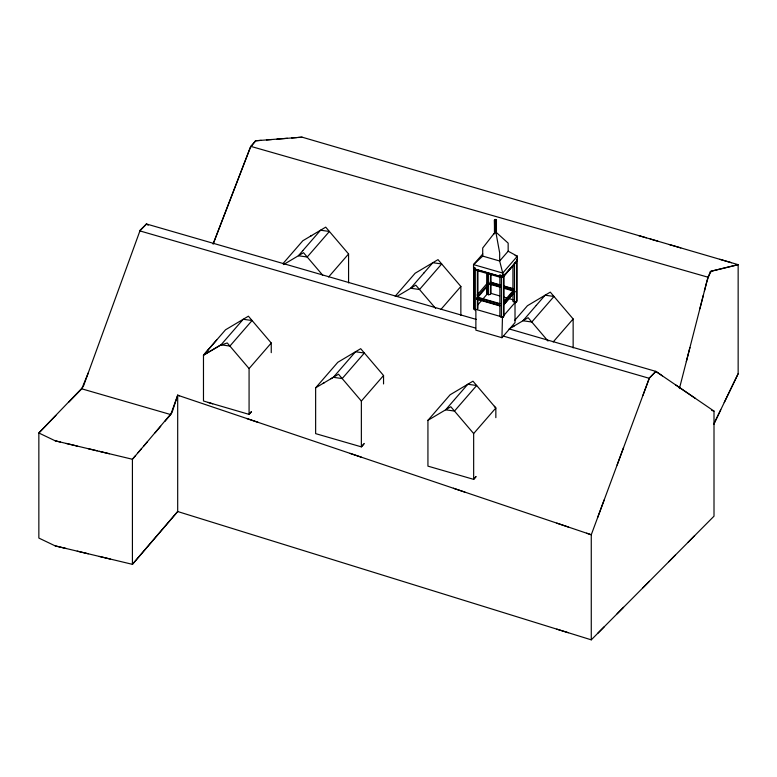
<?xml version="1.0" encoding="UTF-8"?>
<svg xmlns="http://www.w3.org/2000/svg" width="777" height="777" viewBox="0 0 777 777"><rect width="100%" height="100%" fill="white"/><g stroke="black" fill="none" stroke-linecap="round" stroke-linejoin="round"><path stroke-width="1.17" d="M679.409 388.578L706.817 281.633L710.304 271.435L738.15 264.666L738.15 373.718L713.937 423.892M699.863 308.79L703.34 295.211M704.351 291.258L707.964 277.195L711.266 271.202L738.15 264.666L650.203 238.957M686.314 361.616L689.927 347.542M179.516 395.823L177.69 395.211L172.028 412.548L143.735 446.056M82.411 387.684L38.85 432.983L38.85 538.063L55.186 545.881L132.42 564.335L177.69 511.528L591.268 639.84L591.268 534.761L177.69 395.211L170.717 414.568L164.87 421.396M83.207 386.8L140.219 230.07L146.562 224.077M597.727 517.336L604.185 499.902M617.103 465.054L623.562 447.62M642.948 395.347L649.397 377.913L655.856 371.406L662.392 375.864M591.268 639.84L714.005 516.181L714.005 411.101L655.856 371.406L649.251 378.312L591.268 534.761L586.616 533.197M213.083 244.114L250.233 147.727L255.41 140.792L302.049 137.16L646.338 237.82M261.237 140.346L256.002 140.754L250.757 146.358L213.267 243.667M68.832 402.127L81.76 388.821L88.209 373.018M475.31 309.8L475.31 268.036L473.795 267.162L473.795 308.925L475.31 309.8L477.389 309.479L477.933 308.284L477.933 270.105M486.858 273.582L486.858 293.871L488.374 294.745L490.452 294.425L491.006 293.23L491.006 274.135M503.457 275.262L504.011 274.067L504.011 315.831L503.457 317.026L501.388 317.346L499.873 316.472L499.873 274.708L501.388 275.582L503.457 275.262L503.457 317.026M516.53 301.971L517.074 300.777L517.074 259.013L516.53 260.208L516.53 301.971L514.452 302.292L512.937 301.418L512.937 265.617M473.795 308.925L474.358 307.731L474.358 268.356M486.858 293.871L487.422 286.713M713.781 424.193L720.745 409.77M724.222 402.554L738.15 373.718M516.579 300.796L515.015 303.788L515.015 322.649L501.942 337.704L475.874 330.157L475.874 311.295L474.3 308.906L502.457 317.055L501.942 337.704M493.55 234.596L495.308 231.876L495.833 232.032L508.158 243.133L508.158 251.214L499.669 261.004L502.729 273.048L502.729 277.088L473.523 268.638L473.523 264.598L482.77 253.953M494.454 219.978L495.444 219.405L496.435 219.978L496.435 232.109L495.444 232.673L494.454 232.109L494.454 219.978L494.735 232.508M496.435 219.978L494.735 220.386M495.308 231.876L482.711 248.009L482.711 256.099L473.523 264.598L502.729 273.048L517.365 256.187L508.158 251.214M138.083 452.661L147.3 441.89M155.06 432.857L160.713 426.252M141.453 448.717L132.42 459.256L132.42 564.335L177.69 511.528L177.69 395.211M135.596 455.545L132.42 459.256L99.31 451.34M207.896 350.097L225.534 329.788L248.397 316.2L271.251 343.016L271.251 352.661M282.886 263.724L302.845 240.724L311.703 235.47M208.09 402.408L249.077 414.374L249.077 368.57L271.251 343.016M328.613 276.962L348.572 253.962L325.709 227.146L310.47 236.208M251.292 411.81L249.077 414.374L251.457 411.635M333.343 377.311L355.516 351.758L364.374 353.02L342.191 378.564L333.343 377.311L323.261 383.294M364.326 443.453L361.363 446.862L361.363 401.058L383.547 375.514L360.683 348.688L337.82 362.286L315.637 387.83L315.637 433.634L361.363 446.862L363.743 444.123M440.899 309.45L460.858 286.46L438.005 259.635L415.141 273.232L395.182 296.222M477.437 305.293L487.626 293.551M476.029 476.622L473.659 479.36L427.933 466.132L427.933 420.328L450.116 394.774L472.97 381.186L495.843 408.012L495.843 417.657M514.86 320.202L527.428 305.73L550.291 292.133L573.144 318.958L573.144 347.882M475.874 476.806L473.659 479.36L473.659 433.556L495.843 408.012L494.357 406.274M553.185 341.948L573.144 318.958M212.684 403.836L203.477 400.981L203.477 355.176L207.78 350.223M249.077 368.57L227.234 342.948L219.969 345.464L203.477 355.176L216.715 339.947M221.047 344.813L243.23 319.269L252.078 320.522L229.895 346.066L221.047 344.813L203.477 355.176M477.088 295.066L487.907 282.478M477.476 296.629L489.005 283.343M477.476 297.737L489.005 284.45M502.729 277.088L517.365 260.237L517.365 256.187L515.122 255.546M503.71 276.243L516.773 261.189M503.593 276.505L515.122 263.218M504.176 301.029L513.403 290.413M504.943 301.253L506.487 299.485M508.789 296.833L511.868 293.288M503.807 302.797L514.559 290.404M503.807 304.594L514.559 292.191M503.749 304.788L515.277 291.501M504.03 315.248L515.792 301.699M482.711 256.099L499.669 261.004L499.669 252.923L495.833 232.032M476.233 319.405L146.377 223.951L139.918 230.915L475.689 328.088M55.895 415.433L38.85 432.983L55.186 440.802L97.183 450.835M597.727 633.333L604.185 626.825M617.103 613.811L623.562 607.293M642.948 587.771L649.397 581.264M668.783 561.742L675.232 555.225M688.16 542.21L694.609 535.693M283.527 264.578L303.525 252.69L322.698 275.184M396.765 296.513L415.812 285.178L435.635 308.43M315.637 387.83L324.485 382.566M330.885 378.768L338.51 374.242L361.363 401.058M512.878 326.748L528.117 317.686L548.028 341.045M427.933 420.328L450.796 406.74L473.659 433.556M509.061 329.011L514.102 326.019M266.482 139.938L271.717 139.52M276.962 139.122L287.432 138.296M291.696 137.966L296.863 137.558M297.931 137.48L302.049 137.16M55.186 440.802L60.489 442.064M66.22 443.444L77.253 446.076M88.287 448.708L109.402 453.758M55.186 545.881L66.22 548.523M77.253 551.155L88.287 553.787M99.31 556.419L110.353 559.061M250.757 146.358L707.964 277.195M495.046 232.177L495.571 232.333M474.98 269.211L501.048 276.758M475.427 270.095L500.369 277.321M490.229 282.022L500.437 284.974M503.836 285.955L512.907 288.578M491.715 282.828L498.523 284.8M504.186 286.441L512.121 288.733M489.646 283.032L499.854 285.985M504.39 287.296L513.461 289.918M491.365 284.139L500.437 286.771M507.235 288.733L512.907 290.375M489.646 284.139L499.854 287.092M504.39 288.403L513.461 291.025M490.666 293.298L499.679 295.901M504.186 297.212L506.439 297.863M508.692 298.514L513.199 299.815M477.418 297.115L500.087 303.681M476.845 297.445L499.504 304.001M476.476 298.747L500.291 305.643M476.845 299.242L499.504 305.798M509.489 329.03L655.817 371.377M503.574 336.159L649.251 378.312M711.683 410.431L714.005 411.101M81.76 388.821L170.717 414.568M638.587 235.557L657.818 241.181M669.288 244.532L680.769 247.892M719.823 259.304L731.429 262.704M556.798 629.147L568.288 632.711M246.61 418.463L258.11 422.348M350.009 453.35L361.499 457.235M453.399 488.247L464.899 492.123M556.798 523.135L568.288 527.01M695.26 398.31L675.534 384.838M146.377 223.951L148.232 225.223M514.452 262.917L514.452 302.292M501.388 275.582L501.388 317.346M496.134 219.57L496.144 232.508M495.444 220.551L495.444 232.673M490.452 274.135L490.452 294.425M488.374 273.261L488.374 294.745M487.422 273.582L487.422 284.324M477.389 270.105L477.389 309.479M460.858 286.46L460.858 315.384M383.547 375.514L383.547 383.945M348.572 253.962L348.572 282.896M302.797 250.641L298.368 255.759L307.216 257.012L329.399 231.468L320.551 230.215L302.797 250.641M423.96 272.921L410.654 288.248L419.502 289.51L441.686 263.966L432.838 262.704L423.96 272.921M454.496 399.582L445.639 409.809L454.487 411.062L476.66 385.509L467.812 384.256L454.496 399.582M536.247 305.419L522.95 320.755L531.808 322.008L553.982 296.464L545.124 295.202L536.247 305.419"/></g></svg>
